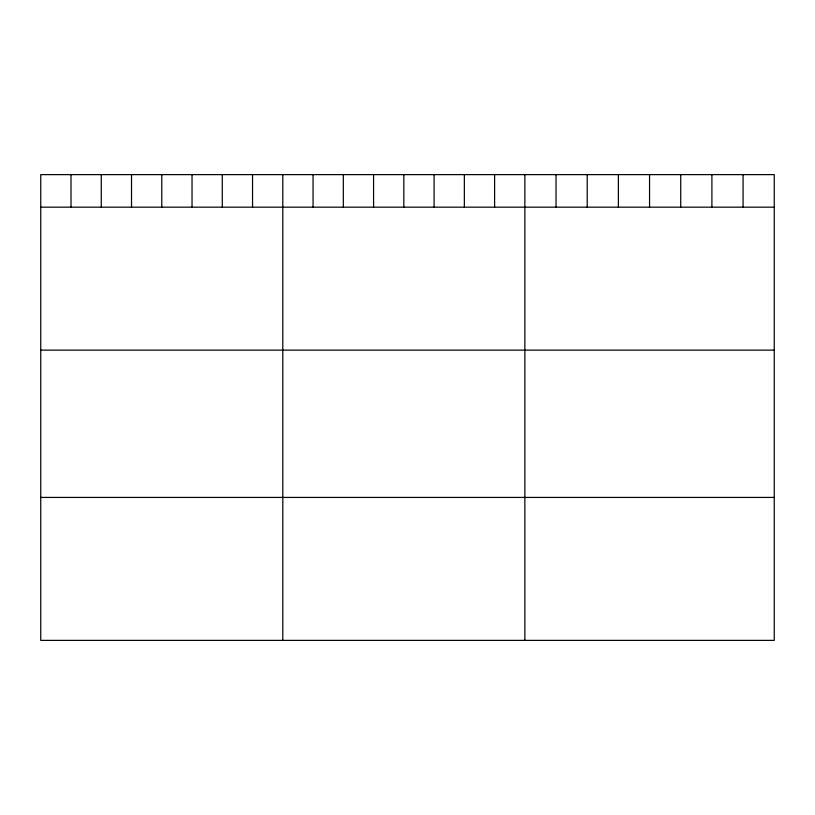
<?xml version="1.0" encoding="UTF-8"?>
<svg xmlns="http://www.w3.org/2000/svg" width="815" height="815" viewBox="0 0 815 815"><rect width="100%" height="100%" fill="white"/><g stroke="black" fill="none" stroke-linecap="round" stroke-linejoin="round"><path stroke-width="1.22" d="M774.25 207.173L774.25 640.376L40.75 640.376L40.75 174.624L774.25 174.624L774.25 207.173L40.75 207.173M40.75 350.134L774.25 350.134M40.75 497.425L774.25 497.425M743.076 174.624L743.076 207.173M711.903 174.624L711.903 207.173M680.729 174.624L680.729 207.173M649.555 174.624L649.555 207.173M618.381 174.624L618.381 207.173M587.207 174.624L587.207 207.173M556.034 174.624L556.034 207.173M524.86 174.624L524.86 640.376M494.603 174.624L494.603 207.173M464.346 174.624L464.346 207.173M434.089 174.624L434.089 207.173M403.832 174.624L403.832 207.173M373.576 174.624L373.576 207.173M343.319 174.624L343.319 207.173M313.062 174.624L313.062 207.173M282.805 174.624L282.805 640.376M252.548 174.624L252.548 207.173M222.291 174.624L222.291 207.173M192.034 174.624L192.034 207.173M161.778 174.624L161.778 207.173M131.521 174.624L131.521 207.173M101.264 174.624L101.264 207.173M71.007 174.624L71.007 207.173"/></g></svg>
